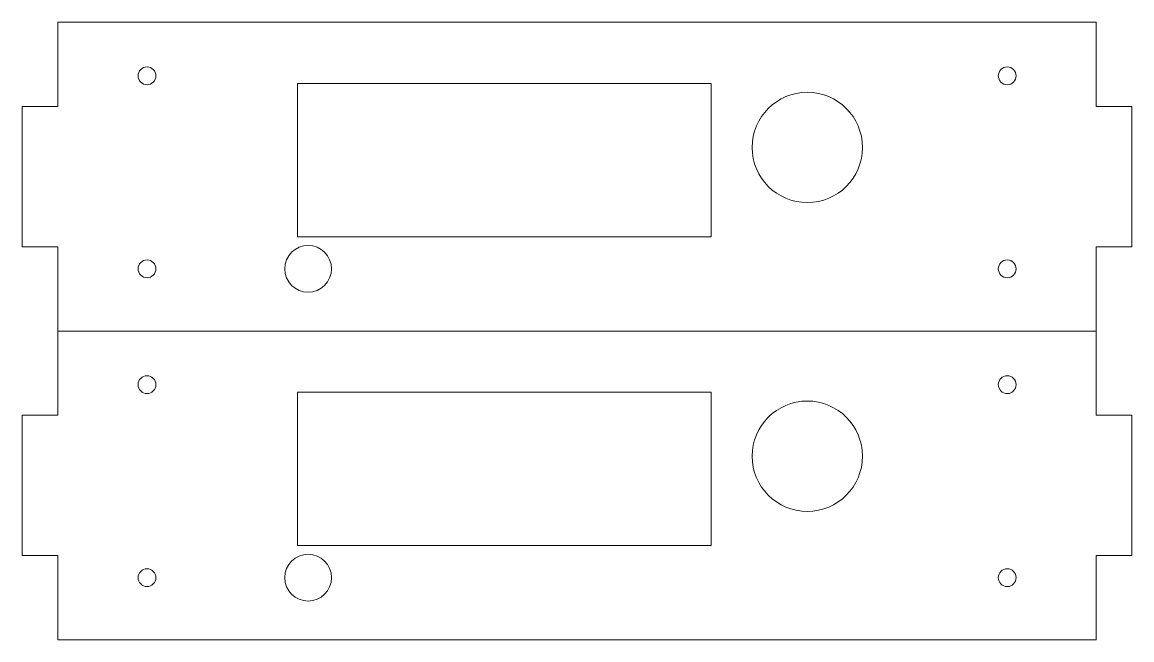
# Model space of a CAD drawing. Header units: inches. Extents: x 0.8 to 16.3, y -9.7 to -1.
import ezdxf

# ---------------------------------------------------------------- set-up
doc = ezdxf.new("R2010")
doc.units = ezdxf.units.IN
doc.header["$MEASUREMENT"] = 0
doc.layers.add('Layer 1', color=7, linetype='Continuous')

msp = doc.modelspace()

# ---------------------------------------------------------------- linework, layer by layer
at = {"layer": 'Layer 1', "color": 5, "lineweight": 5, "true_color": 0x0000ff}
for points in [[(15.831, -2.177), (15.831, -0.996), (1.264, -0.996), (1.264, -2.177), (0.764, -2.177), (0.764, -4.146), (1.264, -4.146), (1.264, -5.327), (15.831, -5.327), (15.831, -4.146), (16.331, -4.146), (16.331, -2.177), (15.831, -2.177)], [(10.428, -4.004), (4.625, -4.004), (4.625, -1.855), (10.428, -1.855), (10.428, -4.004)], [(1.264, -5.327), (1.264, -6.508), (0.764, -6.508), (0.764, -8.476), (1.264, -8.476), (1.264, -9.657), (15.831, -9.657), (15.831, -8.476), (16.331, -8.476), (16.331, -6.508), (15.831, -6.508), (15.831, -5.327)], [(1.264, -5.327), (1.264, -5.327)], [(10.428, -8.335), (4.625, -8.335), (4.625, -6.186), (10.428, -6.186), (10.428, -8.335)]]:
    msp.add_lwpolyline(points, dxfattribs=at)
for points in [[(2.64, -1.748), (2.64, -1.817), (2.584, -1.873), (2.515, -1.873), (2.446, -1.873), (2.39, -1.817), (2.39, -1.748), (2.39, -1.679), (2.446, -1.623), (2.515, -1.623), (2.584, -1.623), (2.64, -1.679), (2.64, -1.748)], [(14.708, -1.748), (14.708, -1.817), (14.652, -1.873), (14.583, -1.873), (14.514, -1.873), (14.458, -1.817), (14.458, -1.748), (14.458, -1.679), (14.514, -1.623), (14.583, -1.623), (14.652, -1.623), (14.708, -1.679), (14.708, -1.748)], [(12.552, -2.752), (12.552, -3.18), (12.206, -3.526), (11.779, -3.526), (11.351, -3.526), (11.005, -3.18), (11.005, -2.752), (11.005, -2.325), (11.351, -1.979), (11.779, -1.979), (12.206, -1.979), (12.552, -2.325), (12.552, -2.752)], [(5.103, -4.455), (5.103, -4.637), (4.956, -4.783), (4.775, -4.783), (4.594, -4.783), (4.447, -4.637), (4.447, -4.455), (4.447, -4.274), (4.594, -4.127), (4.775, -4.127), (4.956, -4.127), (5.103, -4.274), (5.103, -4.455)], [(2.64, -4.455), (2.64, -4.524), (2.584, -4.58), (2.515, -4.58), (2.446, -4.58), (2.39, -4.524), (2.39, -4.455), (2.39, -4.386), (2.446, -4.33), (2.515, -4.33), (2.584, -4.33), (2.64, -4.386), (2.64, -4.455)], [(14.708, -4.455), (14.708, -4.524), (14.652, -4.58), (14.583, -4.58), (14.514, -4.58), (14.458, -4.524), (14.458, -4.455), (14.458, -4.386), (14.514, -4.33), (14.583, -4.33), (14.652, -4.33), (14.708, -4.386), (14.708, -4.455)], [(2.64, -6.079), (2.64, -6.148), (2.584, -6.204), (2.515, -6.204), (2.446, -6.204), (2.39, -6.148), (2.39, -6.079), (2.39, -6.01), (2.446, -5.954), (2.515, -5.954), (2.584, -5.954), (2.64, -6.01), (2.64, -6.079)], [(14.708, -6.079), (14.708, -6.148), (14.652, -6.204), (14.583, -6.204), (14.514, -6.204), (14.458, -6.148), (14.458, -6.079), (14.458, -6.01), (14.514, -5.954), (14.583, -5.954), (14.652, -5.954), (14.708, -6.01), (14.708, -6.079)], [(12.552, -7.083), (12.552, -7.51), (12.206, -7.857), (11.779, -7.857), (11.351, -7.857), (11.005, -7.51), (11.005, -7.083), (11.005, -6.656), (11.351, -6.309), (11.779, -6.309), (12.206, -6.309), (12.552, -6.656), (12.552, -7.083)], [(5.103, -8.786), (5.103, -8.967), (4.956, -9.114), (4.775, -9.114), (4.594, -9.114), (4.447, -8.967), (4.447, -8.786), (4.447, -8.605), (4.594, -8.458), (4.775, -8.458), (4.956, -8.458), (5.103, -8.605), (5.103, -8.786)], [(2.64, -8.786), (2.64, -8.855), (2.584, -8.911), (2.515, -8.911), (2.446, -8.911), (2.39, -8.855), (2.39, -8.786), (2.39, -8.717), (2.446, -8.661), (2.515, -8.661), (2.584, -8.661), (2.64, -8.717), (2.64, -8.786)], [(14.708, -8.786), (14.708, -8.855), (14.652, -8.911), (14.583, -8.911), (14.514, -8.911), (14.458, -8.855), (14.458, -8.786), (14.458, -8.717), (14.514, -8.661), (14.583, -8.661), (14.652, -8.661), (14.708, -8.717), (14.708, -8.786)]]:
    msp.add_open_spline(points, degree=3, knots=[0, 0, 0, 0, 1, 1, 1, 2, 2, 2, 3, 3, 3, 4, 4, 4, 4], dxfattribs=at)

doc.saveas('drawing.dxf')
